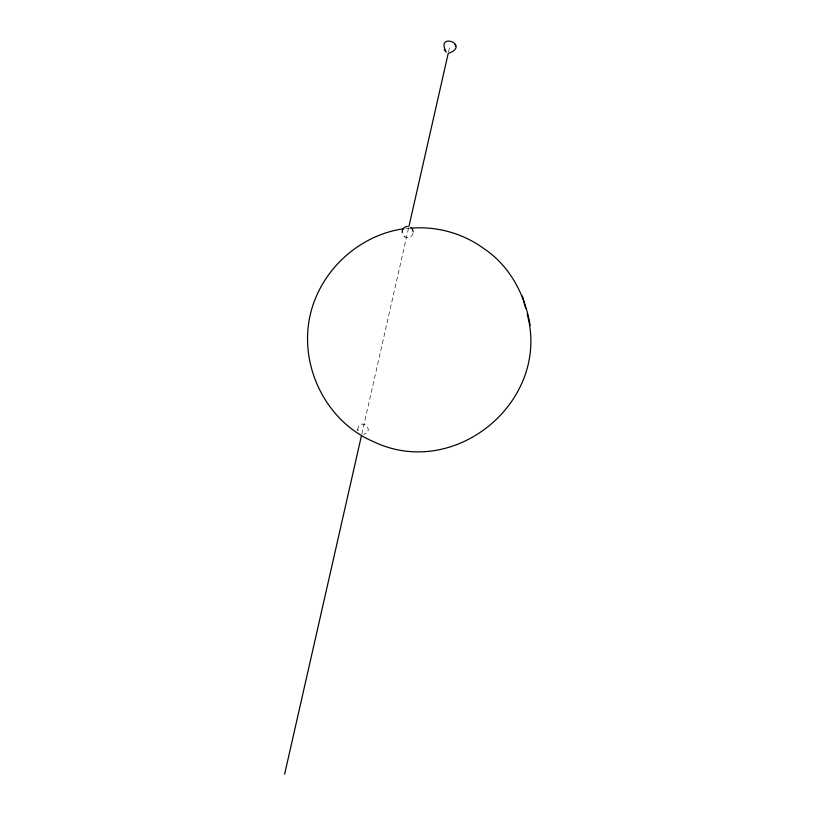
<?xml version="1.0" encoding="UTF-8"?>
<svg xmlns="http://www.w3.org/2000/svg" width="815" height="815" viewBox="0 0 815 815"><rect width="100%" height="100%" fill="white"/><g stroke="black" fill="none" stroke-linecap="round" stroke-linejoin="round"><path stroke-width="0.61" stroke-dasharray="4.08 3.06" d="M357.826 429.851C358.386 416.384 376.459 430.065 363.684 434.314M361.799 434.181L408.549 228.149M448.556 51.905L449.676 46.944M413.052 233.334C412.095 238.316 404.393 239.172 402.62 234.272M405.941 228.577L409.568 228.292M403.965 236.207L405.208 237.053M357.744 429.332L357.968 430.697L357.877 430.147"/><path stroke-width="1.22" d="M284.608 774.25L361.514 435.414M408.835 226.906L448.27 53.148M403.527 228.77C359.048 235.168 320.845 270.223 310.444 313.979C298.249 364.794 325.48 421.487 373.912 441.842C455.147 480.483 550.909 401.133 527.203 314.142M410.78 228.2C436.433 225.969 462.889 233.243 483.641 248.443C509.721 265.588 525.217 295.132 530.137 325.399M407.469 226.387C404.271 226.458 401.693 229.677 402.203 232.815M449.187 53.107C470.459 44.499 435.016 31.581 446.294 52.099M410.821 227.385L412.37 228.974L413.215 231.888M444.267 49.521L445.112 50.958M455.524 45.956L455.106 44.356M522.435 296.11L525.593 308.213"/></g></svg>
